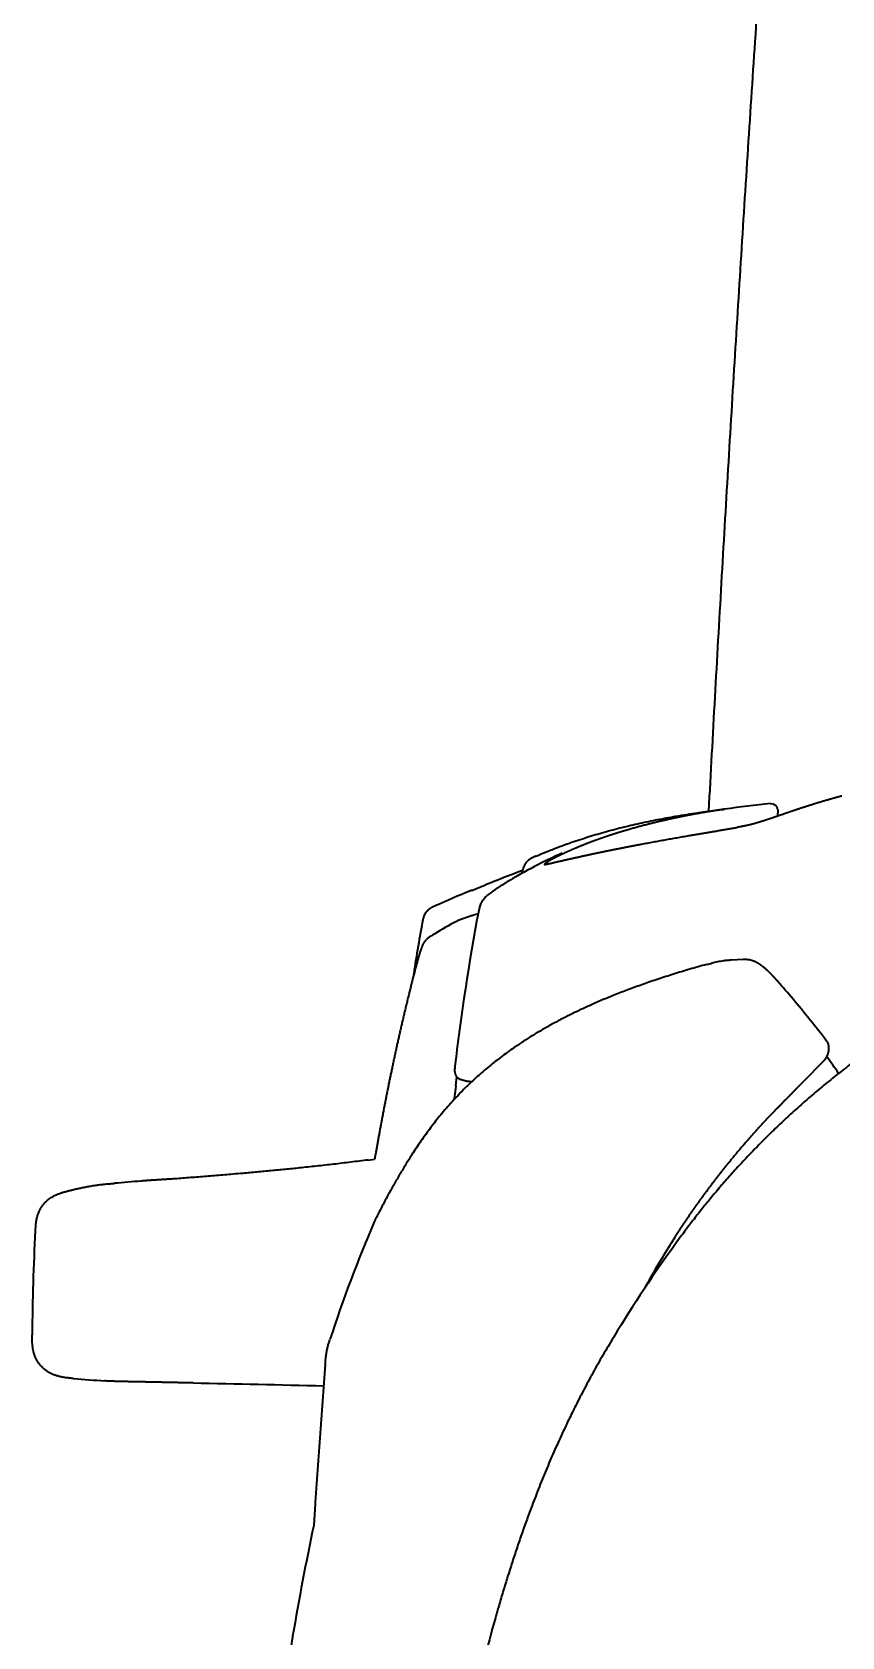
# Model space of a CAD drawing. Header units: millimetres. Extents: x 120 to 10915, y 515 to 8014.
# Drawn here: x 502.9 to 661.2, y 5904.2 to 6217.9 of the extents above; entities that cross this region are included whole.
import ezdxf

# ---------------------------------------------------------------- set-up
doc = ezdxf.new("R2010")
doc.units = ezdxf.units.MM
doc.layers.get('0').update_dxf_attribs({"lineweight": 13})
doc.layers.add('206_Cab_side_and_top_view', color=7, linetype='Continuous', lineweight=13)

# ---------------------------------------------------------------- blocks, each defined once
blk = doc.blocks.new('2409089')
at = {"layer": '206_Cab_side_and_top_view', "color": 3, "lineweight": 35}
for p, q in [((632.97, 2165.26), (633.26, 2165.3)), ((647.22, 2167.05), (647.72, 2167.1)), ((647.72, 2167.1), (647.72, 2166.9)), ((648.62, 2165.85), (648.55, 2164.58)), ((601.32, 2156.77), (601.3, 2156.77)), ((605.39, 2156.89), (606.38, 2157.35)), ((606.38, 2157.35), (606.49, 2157.41)), ((597.72, 2152.92), (597.73, 2152.94)), ((598.6, 2153.53), (598.57, 2153.41)), ((588.97, 2150.14), (591.52, 2151.17)), ((596.02, 2151.92), (596.01, 2151.91)), ((639.53, 2136.52), (641.85, 2136.64)), ((657.57, 2116.73), (653.54, 2112.62)), ((585.71, 2111.88), (585.86, 2113.11)), ((585.86, 2113.11), (585.92, 2113.63)), ((654.3, 2113.4), (653.54, 2112.62)), ((568.57, 2097.39), (569.82, 2097.55))]:
    blk.add_line(p, q, dxfattribs=at)
blk.add_lwpolyline([(534.34, 2053.81, 0.000114), (559.86, 2053.28)], format="xyb", dxfattribs=at)
for centre, radius, start, end in [((664.88, 1982.95), 184.95, 95.4814, 98.2791), ((643.12, 2074.06), 91, 116.08, 119.9165), ((659.22, 2041.4), 127.42, 114.9905, 116.1259), ((727.96, 1812.09), 365.51, 110.7077, 111.9185), ((637.65, 2083.78), 79.85, 120.0037, 121.4292), ((639.29, 2080.98), 83.1, 120.0054, 121.3819), ((709.62, 1858.55), 315.61, 112.5474, 113.9188), ((589.13, 2148.39), 1.72, 100.2236, 107.8794), ((1026.52, 2063.82), 444.04, 169.3532, 173.2836), ((1092.69, 2052.09), 521.67, 169.8713, 171.0592), ((686.43, 1967.85), 202.94, 119.9428, 121.2586), ((961.6, 2035.54), 396.45, 165.5679, 166.3641), ((443.15, 1956.08), 270.77, 37.4313, 38.548), ((581.03, 2060.39), 96.07, 34.1539, 36.5638), ((622.01, 887.33), 1209.9, 94.63845, 94.88437), ((989.19, 2059.17), 486.32, 177.1251, 179.5225), ((816.73, 1979.13), 268.82, 156.7373, 161.9831), ((579.33, 2081.27), 10.37, 153.6086, 157.1957), ((846.92, 1922.96), 269.48, 143.7559, 148.4244), ((776.11, 1987.66), 175.31, 147.8986, 151.1555), ((771.82, 1990.29), 170.27, 147.3036, 147.883), ((569.31, 2764.06), 711.77, 265.30016, 265.78867), ((1096.88, 1911.86), 550.89, 168.0453, 170.3417)]:
    blk.add_arc(centre, radius, start, end, dxfattribs=at)
blk.add_ellipse((667.85, 2096.49), major_axis=(29.17, -43.66), ratio=0.116973, start_param=2.196327, end_param=2.449817, dxfattribs=at)
for points in [[(635.16, 2165.57), (644.79, 2344.02), (657.69, 2522.3), (674.02, 2700.31), (693.93, 2877.95), (717.55, 3055.09)], [(588.82, 2150.09), (588.85, 2150.09), (588.87, 2150.1), (588.9, 2150.12), (588.93, 2150.13), (588.97, 2150.14)], [(553.8, 2004.29), (553.68, 2003.6), (553.56, 2002.9), (553.48, 2002.21), (553.44, 2001.51), (553.39, 2000.81)]]:
    blk.add_open_spline(points, degree=5, dxfattribs=at)
for points, degree, knots in [([(661.17, 2168.54), (660.66, 2168.4), (660.14, 2168.26), (659.63, 2168.12), (658.08, 2167.69), (656.55, 2167.23), (655.52, 2166.91), (653.54, 2166.28), (651.56, 2165.62), (650.6, 2165.29), (649.21, 2164.81), (647.81, 2164.33), (647.38, 2164.18), (646.56, 2163.91), (645.73, 2163.64), (645.34, 2163.52), (644.61, 2163.3), (643.88, 2163.09), (643.55, 2163), (642.93, 2162.85), (642.3, 2162.71), (642.03, 2162.66), (641.63, 2162.58), (641.24, 2162.51), (641.13, 2162.49), (641, 2162.47), (640.87, 2162.45), (640.85, 2162.44), (640.81, 2162.44), (640.78, 2162.43), (640.76, 2162.43), (640.74, 2162.42), (640.72, 2162.42)], 5, [0, 0, 0, 0, 0, 0, 2.663829, 2.663829, 2.663829, 8.024546, 8.024546, 8.024546, 13.09936, 13.09936, 13.09936, 15.396698, 15.396698, 15.396698, 17.448625, 17.448625, 17.448625, 19.193963, 19.193963, 19.193963, 20.648058, 20.648058, 20.648058, 21.213244, 21.213244, 21.213244, 21.307441, 21.307441, 21.307441, 21.401639, 21.401639, 21.401639, 21.401639, 21.401639, 21.401639]), ([(601.3, 2156.77), (602.39, 2157.24), (604.57, 2158.14), (607.9, 2159.37), (611.28, 2160.49), (614.7, 2161.51), (618.16, 2162.42), (621.64, 2163.23), (625.14, 2163.96), (628.25, 2164.53), (630.86, 2164.95), (632.3, 2165.17), (632.97, 2165.26)], 3, [0, 0, 0, 0, 3.538928, 7.088387, 10.646221, 14.210918, 17.789623, 21.37295, 24.952498, 28.518928, 30.839623, 32.884321, 32.884321, 32.884321, 32.884321]), ([(638.25, 2165.97), (636.79, 2165.76), (635.34, 2165.53), (633.88, 2165.28), (630.54, 2164.68), (627.21, 2163.97), (625.33, 2163.54), (622.15, 2162.75), (618.99, 2161.85), (617.69, 2161.46), (616.4, 2161.04), (615.11, 2160.61)], 5, [0, 0, 0, 0, 0, 0, 7.372375, 7.372375, 7.372375, 16.996865, 16.996865, 16.996865, 23.796842, 23.796842, 23.796842, 23.796842, 23.796842, 23.796842]), ([(633.26, 2165.3), (633.84, 2165.39), (635.02, 2165.55), (636.48, 2165.75), (637.41, 2165.88), (637.8, 2165.92), (638, 2165.94), (638.16, 2165.96), (638.25, 2165.97)], 3, [0, 0, 0, 0, 1.765854, 3.564102, 4.434302, 4.557428, 4.756778, 5.035316, 5.035316, 5.035316, 5.035316]), ([(648.62, 2165.85), (648.62, 2165.89), (648.62, 2165.98), (648.6, 2166.11), (648.56, 2166.24), (648.51, 2166.36), (648.44, 2166.47), (648.36, 2166.57), (648.27, 2166.66), (648.17, 2166.74), (648.07, 2166.8), (647.95, 2166.85), (647.85, 2166.88), (647.77, 2166.89), (647.73, 2166.9), (647.72, 2166.9)], 3, [0, 0, 0, 0, 0.131917, 0.26267, 0.393411, 0.523652, 0.653078, 0.781985, 0.909668, 1.036335, 1.161484, 1.284527, 1.400744, 1.486031, 1.51695, 1.51695, 1.51695, 1.51695]), ([(617.64, 2158.3), (619.09, 2158.59), (620.54, 2158.87), (622, 2159.15), (626.62, 2160), (631.24, 2160.81), (634.39, 2161.34), (637.55, 2161.87), (640.72, 2162.42)], 5, [0, 0, 0, 0, 0, 0, 7.403991, 7.403991, 7.403991, 23.479166, 23.479166, 23.479166, 23.479166, 23.479166, 23.479166]), ([(615.11, 2160.61), (614.26, 2160.32), (613.4, 2160.02), (612.56, 2159.71), (610.99, 2159.12), (609.45, 2158.48), (608.74, 2158.19), (607.75, 2157.75), (606.76, 2157.29), (606.47, 2157.16), (605.93, 2156.9), (605.4, 2156.63), (605.16, 2156.51), (604.73, 2156.29), (604.3, 2156.06), (604.12, 2155.96), (603.87, 2155.81), (603.63, 2155.66), (603.57, 2155.63), (603.44, 2155.55), (603.32, 2155.47), (603.27, 2155.43), (603.2, 2155.38), (603.14, 2155.32), (603.13, 2155.31), (603.11, 2155.29), (603.09, 2155.27), (603.08, 2155.26), (603.07, 2155.25), (603.06, 2155.23), (603.06, 2155.23), (603.06, 2155.23), (603.06, 2155.22), (603.06, 2155.22), (603.06, 2155.22), (603.06, 2155.22), (603.06, 2155.22), (603.06, 2155.21), (603.06, 2155.21), (603.06, 2155.21), (603.06, 2155.21), (603.06, 2155.2), (603.06, 2155.2), (603.06, 2155.2), (603.06, 2155.2), (603.06, 2155.2), (603.06, 2155.2), (603.06, 2155.2)], 5, [0, 0, 0, 0, 0, 0, 4.521568, 4.521568, 4.521568, 8.364789, 8.364789, 8.364789, 9.974099, 9.974099, 9.974099, 11.336049, 11.336049, 11.336049, 12.411506, 12.411506, 12.411506, 12.776177, 12.776177, 12.776177, 13.150148, 13.150148, 13.150148, 13.221493, 13.221493, 13.221493, 13.292838, 13.292838, 13.292838, 13.309664, 13.309664, 13.309664, 13.318088, 13.318088, 13.318088, 13.326513, 13.326513, 13.326513, 13.33518, 13.33518, 13.33518, 13.343847, 13.343847, 13.343847, 13.348881, 13.348881, 13.348881, 13.348881, 13.348881, 13.348881]), ([(601.3, 2156.77), (601.23, 2156.74), (601.09, 2156.68), (600.88, 2156.58), (600.68, 2156.48), (600.48, 2156.37), (600.29, 2156.26), (600.1, 2156.14), (599.93, 2156.01), (599.76, 2155.86), (599.61, 2155.71), (599.47, 2155.55), (599.33, 2155.38), (599.21, 2155.2), (599.11, 2155.01), (599.01, 2154.81), (598.92, 2154.61), (598.85, 2154.4), (598.78, 2154.19), (598.71, 2153.97), (598.66, 2153.75), (598.62, 2153.6), (598.6, 2153.53)], 3, [0, 0, 0, 0, 0.231575, 0.46169, 0.689579, 0.914965, 1.138819, 1.360192, 1.579315, 1.796609, 2.0123, 2.227569, 2.443095, 2.659389, 2.876353, 3.095224, 3.316261, 3.539543, 3.764056, 3.990302, 4.217775, 4.445772, 4.445772, 4.445772, 4.445772]), ([(603.06, 2155.2), (603.06, 2155.2), (603.06, 2155.19), (603.06, 2155.19), (603.06, 2155.19), (603.07, 2155.19), (603.07, 2155.19), (603.07, 2155.18), (603.07, 2155.18), (603.07, 2155.18), (603.08, 2155.18), (603.08, 2155.18), (603.08, 2155.18), (603.11, 2155.17), (603.13, 2155.17), (603.15, 2155.17), (603.24, 2155.17), (603.32, 2155.19), (603.37, 2155.2), (603.49, 2155.22), (603.6, 2155.25), (603.65, 2155.26), (603.7, 2155.27), (603.74, 2155.28)], 5, [0, 0, 0, 0, 0, 0, 0.0134038, 0.0134038, 0.0134038, 0.0238591, 0.0238591, 0.0238591, 0.0343144, 0.0343144, 0.0343144, 0.0521809, 0.0521809, 0.0521809, 0.1683575, 0.1683575, 0.1683575, 0.4967002, 0.4967002, 0.4967002, 0.7522625, 0.7522625, 0.7522625, 0.7522625, 0.7522625, 0.7522625]), ([(603.74, 2155.28), (604.62, 2155.48), (605.49, 2155.69), (606.42, 2155.9), (608.11, 2156.28), (609.79, 2156.66), (610.63, 2156.84), (612.07, 2157.16), (613.51, 2157.46), (614.14, 2157.59), (615.21, 2157.82), (616.3, 2158.03), (616.74, 2158.13), (617.19, 2158.21), (617.64, 2158.3)], 5, [0, 0, 0, 0, 0, 0, 4.497476, 4.497476, 4.497476, 8.662469, 8.662469, 8.662469, 11.890481, 11.890481, 11.890481, 14.183012, 14.183012, 14.183012, 14.183012, 14.183012, 14.183012]), ([(592.74, 2149.76), (592.6, 2149.66), (592.34, 2149.48), (591.99, 2149.21), (591.71, 2148.97), (591.47, 2148.75), (591.25, 2148.52), (591.05, 2148.28), (590.87, 2148.03), (590.69, 2147.73), (590.53, 2147.39), (590.4, 2147.03), (590.31, 2146.71), (590.24, 2146.43), (590.18, 2146.14), (590.14, 2145.95), (590.13, 2145.85)], 3, [0, 0, 0, 0, 0.514834, 0.958919, 1.316926, 1.628784, 1.941376, 2.252193, 2.56183, 2.866354, 3.286497, 3.709755, 3.999432, 4.290964, 4.583867, 4.877352, 4.877352, 4.877352, 4.877352]), ([(596.02, 2151.92), (595.93, 2151.86), (595.75, 2151.75), (595.48, 2151.58), (595.21, 2151.41), (594.93, 2151.24), (594.65, 2151.06), (594.37, 2150.88), (594.09, 2150.7), (593.81, 2150.51), (593.53, 2150.32), (593.25, 2150.13), (592.99, 2149.95), (592.82, 2149.82), (592.74, 2149.76)], 3, [0, 0, 0, 0, 0.316436, 0.633564, 0.953782, 1.278489, 1.608997, 1.944189, 2.282822, 2.622253, 2.961585, 3.294602, 3.617337, 3.925028, 3.925028, 3.925028, 3.925028]), ([(581.66, 2147.05), (581.34, 2146.91), (581.02, 2146.77), (580.71, 2146.6), (580.21, 2146.24), (579.82, 2145.78), (579.68, 2145.56), (579.45, 2145.1), (579.3, 2144.6), (579.24, 2144.34), (579.2, 2144.09), (579.15, 2143.83)], 5, [0, 0, 0, 0, 0, 0, 1.79308, 1.79308, 1.79308, 3.105136, 3.105136, 3.105136, 4.443051, 4.443051, 4.443051, 4.443051, 4.443051, 4.443051]), ([(585.13, 2143.7), (585.17, 2143.72), (585.24, 2143.77), (585.35, 2143.83), (585.45, 2143.89), (585.56, 2143.94), (585.66, 2143.99), (585.76, 2144.04), (585.87, 2144.09), (585.95, 2144.12), (586, 2144.13)], 3, [0, 0, 0, 0, 0.1275848, 0.2529398, 0.3750148, 0.4934984, 0.6055613, 0.7159557, 0.8293545, 0.9707463, 0.9707463, 0.9707463, 0.9707463]), ([(590.07, 2145.55), (589.92, 2145.5), (589.61, 2145.4), (589.2, 2145.27), (588.85, 2145.15), (588.53, 2145.03), (588.18, 2144.91), (587.81, 2144.78), (587.45, 2144.65), (587.08, 2144.52), (586.71, 2144.38), (586.35, 2144.25), (586.11, 2144.17), (586, 2144.13)], 3, [0, 0, 0, 0, 0.476091, 0.978913, 1.277702, 1.596631, 2.001987, 2.387103, 2.764683, 3.167927, 3.569647, 3.949234, 4.313302, 4.313302, 4.313302, 4.313302]), ([(581.12, 2141.33), (581.02, 2141.27), (580.83, 2141.15), (580.56, 2140.98), (580.32, 2140.81), (580.15, 2140.67), (580.02, 2140.55), (579.91, 2140.45), (579.79, 2140.32), (579.69, 2140.19), (579.58, 2140.06), (579.49, 2139.92), (579.4, 2139.78), (579.32, 2139.63), (579.24, 2139.46), (579.15, 2139.28), (579.07, 2139.08), (578.99, 2138.88), (578.91, 2138.67), (578.86, 2138.53), (578.84, 2138.46)], 3, [0, 0, 0, 0, 0.34062, 0.670547, 0.955584, 1.225511, 1.32477, 1.500433, 1.672556, 1.838221, 2.002377, 2.175116, 2.342536, 2.508595, 2.67366, 2.910084, 3.11727, 3.331577, 3.549228, 3.772315, 3.772315, 3.772315, 3.772315]), ([(578.84, 2138.46), (578.81, 2138.37), (578.74, 2138.18), (578.65, 2137.89), (578.56, 2137.59), (578.46, 2137.27), (578.37, 2136.94), (578.27, 2136.6), (578.17, 2136.24), (578.07, 2135.88), (577.97, 2135.51), (577.87, 2135.13), (577.76, 2134.74), (577.7, 2134.48), (577.66, 2134.34)], 3, [0, 0, 0, 0, 0.295257, 0.599553, 0.917937, 1.250132, 1.592579, 1.948039, 2.315387, 2.69466, 3.080059, 3.476714, 3.87758, 4.284972, 4.284972, 4.284972, 4.284972]), ([(634.75, 2135.63), (634.91, 2135.68), (635.26, 2135.77), (635.79, 2135.91), (636.34, 2136.05), (636.9, 2136.18), (637.47, 2136.29), (637.98, 2136.37), (638.44, 2136.43), (638.85, 2136.47), (639.21, 2136.5), (639.43, 2136.51), (639.53, 2136.52)], 3, [0, 0, 0, 0, 0.526998, 1.075635, 1.644877, 2.230665, 2.799348, 3.371422, 3.794683, 4.202415, 4.579263, 4.882017, 4.882017, 4.882017, 4.882017]), ([(641.85, 2136.64), (642, 2136.65), (642.15, 2136.65), (642.3, 2136.65), (643.05, 2136.61), (643.8, 2136.44), (644.37, 2136.18), (645.06, 2135.75), (645.72, 2135.23), (645.86, 2135.13), (646.05, 2134.96), (646.24, 2134.79), (646.31, 2134.73), (646.43, 2134.62), (646.56, 2134.5), (646.63, 2134.43), (647.08, 2134), (647.52, 2133.54), (647.9, 2133.13), (648.27, 2132.71), (648.65, 2132.29)], 5, [0, 0, 0, 0, 0, 0, 1.988663, 1.988663, 1.988663, 10.000627, 10.000627, 10.000627, 12.022799, 12.022799, 12.022799, 13.036085, 13.036085, 13.036085, 14.02886, 14.02886, 14.02886, 20.20847, 20.20847, 20.20847, 20.20847, 20.20847, 20.20847]), ([(634.74, 2135.63), (634.18, 2135.47), (633.07, 2135.16), (631.43, 2134.69), (629.83, 2134.21), (628.27, 2133.73), (626.75, 2133.24), (625.26, 2132.76), (623.82, 2132.27), (622.41, 2131.78), (621.03, 2131.29), (619.69, 2130.8), (618.39, 2130.3), (617.11, 2129.81), (615.87, 2129.31), (614.66, 2128.81), (613.49, 2128.31), (612.36, 2127.81), (611.29, 2127.33), (610.27, 2126.86), (609.28, 2126.39), (608.3, 2125.91), (607.35, 2125.44), (606.42, 2124.96), (605.52, 2124.49), (604.75, 2124.07), (604.29, 2123.82), (604.11, 2123.72)], 3, [0, 0, 0, 0, 1.744858, 3.453288, 5.124108, 6.757154, 8.354519, 9.915504, 11.441205, 12.932774, 14.392048, 15.819369, 17.215703, 18.581933, 19.918397, 21.226359, 22.507553, 23.761806, 24.907116, 26.030463, 27.132564, 28.214151, 29.275944, 30.318628, 31.342811, 32.348983, 32.935148, 32.935148, 32.935148, 32.935148]), ([(576.32, 2129), (576.25, 2128.7), (576.11, 2128.11), (575.89, 2127.22), (575.69, 2126.34), (575.48, 2125.47), (575.28, 2124.61), (575.08, 2123.74), (574.88, 2122.88), (574.68, 2122.01), (574.49, 2121.15), (574.3, 2120.29), (574.11, 2119.43), (573.92, 2118.56), (573.73, 2117.7), (573.55, 2116.85), (573.37, 2115.99), (573.19, 2115.14), (573.01, 2114.3), (572.83, 2113.46), (572.66, 2112.62), (572.49, 2111.78), (572.32, 2110.95), (572.16, 2110.11), (571.99, 2109.27), (571.88, 2108.71), (571.83, 2108.43)], 3, [0, 0, 0, 0, 0.923413, 1.833259, 2.733559, 3.6275, 4.51751, 5.40534, 6.292144, 7.178563, 8.062701, 8.946489, 9.829509, 10.711151, 11.590696, 12.467395, 13.340552, 14.209602, 15.074125, 15.934137, 16.789957, 17.642363, 18.492672, 19.342817, 20.195434, 21.053937, 21.053937, 21.053937, 21.053937]), ([(604.11, 2123.72), (602.81, 2122.99), (600.32, 2121.53), (596.98, 2119.33), (594.11, 2117.23), (591.63, 2115.23), (589.35, 2113.22), (587.12, 2111.08), (584.93, 2108.77), (582.78, 2106.28), (580.76, 2103.71), (578.88, 2101.1), (577.26, 2098.67), (575.86, 2096.45), (574.65, 2094.43), (573.49, 2092.42), (572.33, 2090.32), (571.18, 2088.14), (570.41, 2086.64), (570.03, 2085.89)], 3, [0, 0, 0, 0, 4.490001, 8.652295, 11.993425, 15.16006, 18.197158, 21.121225, 24.410721, 27.740997, 31.003011, 34.217815, 37.387604, 39.757284, 42.097733, 44.431581, 46.743316, 49.288671, 51.812821, 51.812821, 51.812821, 51.812821]), ([(668.37, 2120.18), (667.89, 2119.84), (666.94, 2119.17), (665.53, 2118.14), (664.12, 2117.1), (662.73, 2116.04), (661.36, 2114.98), (660, 2113.91), (658.65, 2112.83), (657.32, 2111.73), (656.01, 2110.63), (654.71, 2109.52), (653.43, 2108.4), (652.16, 2107.27), (650.9, 2106.13), (649.67, 2104.98), (648.44, 2103.82), (647.23, 2102.65), (646.04, 2101.47), (644.51, 2099.93), (642.66, 2098.01), (640.52, 2095.7), (638.42, 2093.35), (636.46, 2091.06), (634.62, 2088.84), (632.9, 2086.68), (631.21, 2084.5), (630.12, 2083.03), (629.57, 2082.29)], 3, [0, 0, 0, 0, 1.751089, 3.495339, 5.246717, 6.991464, 8.729874, 10.462006, 12.18817, 13.908438, 15.623141, 17.332355, 19.036437, 20.735462, 22.42979, 24.119511, 25.804997, 27.486346, 29.163948, 30.837899, 34.002655, 37.157121, 40.303037, 43.441968, 46.202703, 48.960649, 51.717049, 54.467424, 54.467424, 54.467424, 54.467424]), ([(658.16, 2120.66), (658.21, 2120.6), (658.25, 2120.54), (658.29, 2120.48), (658.34, 2120.39), (658.38, 2120.29), (658.39, 2120.27), (658.41, 2120.22), (658.43, 2120.17), (658.44, 2120.14), (658.46, 2120.09), (658.47, 2120.03), (658.48, 2120.01), (658.5, 2119.93), (658.52, 2119.85), (658.53, 2119.79), (658.57, 2119.56), (658.58, 2119.31), (658.58, 2119.12), (658.55, 2118.72), (658.46, 2118.33), (658.41, 2118.14), (658.33, 2117.93), (658.24, 2117.73), (658.23, 2117.71), (658.22, 2117.67), (658.2, 2117.63), (658.18, 2117.61), (658.15, 2117.55), (658.12, 2117.49), (658.1, 2117.45), (658.07, 2117.4), (658.04, 2117.34), (658.02, 2117.32), (657.98, 2117.24), (657.93, 2117.17), (657.89, 2117.12), (657.81, 2117.01), (657.72, 2116.9), (657.67, 2116.84), (657.62, 2116.79), (657.57, 2116.73)], 5, [0, 0, 0, 0, 0, 0, 0.715019, 0.715019, 0.715019, 0.863672, 0.863672, 0.863672, 1.167285, 1.167285, 1.167285, 1.323387, 1.323387, 1.323387, 1.791568, 1.791568, 1.791568, 3.125843, 3.125843, 3.125843, 4.513603, 4.513603, 4.513603, 4.681241, 4.681241, 4.681241, 4.84888, 4.84888, 4.84888, 5.184133, 5.184133, 5.184133, 5.344945, 5.344945, 5.344945, 5.827282, 5.827282, 5.827282, 6.438816, 6.438816, 6.438816, 6.438816, 6.438816, 6.438816]), ([(585.53, 2115.75), (585.51, 2115.61), (585.48, 2115.34), (585.46, 2114.94), (585.48, 2114.61), (585.53, 2114.36), (585.58, 2114.19), (585.64, 2114.02), (585.73, 2113.86), (585.84, 2113.72), (585.97, 2113.58), (586.12, 2113.45), (586.32, 2113.32), (586.56, 2113.21), (586.74, 2113.14), (586.83, 2113.11)], 3, [0, 0, 0, 0, 0.413251, 0.818426, 1.205525, 1.392289, 1.573113, 1.753253, 1.92942, 2.113197, 2.29601, 2.491463, 2.717138, 3.001868, 3.292633, 3.292633, 3.292633, 3.292633]), ([(585.71, 2111.88), (585.67, 2111.6), (585.64, 2111.33), (585.6, 2111.05), (585.56, 2110.72), (585.51, 2110.39), (585.51, 2110.33), (585.47, 2110.06), (585.43, 2109.79), (585.4, 2109.59), (585.36, 2109.37), (585.32, 2109.16)], 5, [0, 0, 0, 0, 0, 0, 1.407664, 1.407664, 1.407664, 1.68973, 1.68973, 1.68973, 2.772663, 2.772663, 2.772663, 2.772663, 2.772663, 2.772663]), ([(586.83, 2113.11), (586.93, 2113.07), (587.14, 2113.01), (587.45, 2112.93), (587.78, 2112.86), (588.12, 2112.8), (588.46, 2112.75), (588.7, 2112.72), (588.82, 2112.7)], 3, [0, 0, 0, 0, 0.314418, 0.645226, 0.974055, 1.316, 1.668312, 2.027619, 2.027619, 2.027619, 2.027619]), ([(648.83, 2107.82), (648.85, 2107.85), (648.88, 2107.88), (648.91, 2107.91), (648.96, 2107.96), (649.01, 2108.01), (649.04, 2108.04), (649.16, 2108.16), (649.28, 2108.29), (649.38, 2108.38), (649.52, 2108.53), (649.67, 2108.68), (649.72, 2108.73), (649.81, 2108.82), (649.9, 2108.92), (649.95, 2108.97), (650.05, 2109.07), (650.14, 2109.16), (650.19, 2109.21), (650.89, 2109.92), (651.59, 2110.63), (652.24, 2111.3), (652.89, 2111.96), (653.54, 2112.62)], 5, [0, 0, 0, 0, 0, 0, 0.305303, 0.305303, 0.305303, 0.610607, 0.610607, 0.610607, 1.791326, 1.791326, 1.791326, 2.361644, 2.361644, 2.361644, 2.930806, 2.930806, 2.930806, 3.499968, 3.499968, 3.499968, 11.400006, 11.400006, 11.400006, 11.400006, 11.400006, 11.400006]), ([(571.83, 2108.43), (571.8, 2108.29), (571.75, 2108.01), (571.66, 2107.58), (571.58, 2107.15), (571.5, 2106.73), (571.42, 2106.31), (571.34, 2105.89), (571.26, 2105.47), (571.18, 2105.05), (571.11, 2104.63), (571.03, 2104.22), (570.95, 2103.81), (570.88, 2103.4), (570.8, 2102.99), (570.73, 2102.59), (570.65, 2102.19), (570.58, 2101.8), (570.51, 2101.4), (570.44, 2101.02), (570.37, 2100.64), (570.3, 2100.26), (570.24, 2099.89), (570.17, 2099.52), (570.11, 2099.16), (570.06, 2098.92), (570.04, 2098.8)], 3, [0, 0, 0, 0, 0.435981, 0.870535, 1.303709, 1.735507, 2.165898, 2.594814, 3.022152, 3.44778, 3.870237, 4.290635, 4.708761, 5.124384, 5.537253, 5.947101, 6.353646, 6.756595, 7.153588, 7.54637, 7.934627, 8.31804, 8.696295, 9.069078, 9.436079, 9.796997, 9.796997, 9.796997, 9.796997]), ([(628.53, 2082.28), (629.93, 2084.47), (631.37, 2086.62), (632.86, 2088.75), (634.48, 2090.97), (636.15, 2093.17), (636.25, 2093.3), (636.64, 2093.81), (637.04, 2094.32), (637.35, 2094.72), (637.8, 2095.3), (638.25, 2095.87), (638.39, 2096.04), (638.67, 2096.39), (638.95, 2096.73), (639.09, 2096.91), (640.96, 2099.21), (642.88, 2101.47), (644.72, 2103.53), (646.64, 2105.59), (648.61, 2107.6), (648.64, 2107.63), (648.7, 2107.69), (648.76, 2107.75), (648.78, 2107.78), (648.8, 2107.8), (648.83, 2107.82)], 5, [0, 0, 0, 0, 0, 0, 22.296317, 22.296317, 22.296317, 23.690139, 23.690139, 23.690139, 27.857195, 27.857195, 27.857195, 29.746926, 29.746926, 29.746926, 31.636656, 31.636656, 31.636656, 55.222923, 55.222923, 55.222923, 55.649364, 55.649364, 55.649364, 55.892566, 55.892566, 55.892566, 55.892566, 55.892566, 55.892566]), ([(570.04, 2098.8), (570.02, 2098.69), (569.98, 2098.48), (569.93, 2098.16), (569.87, 2097.85), (569.84, 2097.65), (569.82, 2097.55)], 3, [0, 0, 0, 0, 0.332648, 0.658218, 0.976693, 1.266834, 1.266834, 1.266834, 1.266834]), ([(568.57, 2097.39), (567.43, 2097.25), (565.18, 2096.96), (561.81, 2096.56), (558.47, 2096.19), (555.32, 2095.85), (552.36, 2095.55), (549.58, 2095.28), (546.83, 2095.03), (544.35, 2094.81), (541.73, 2094.58), (538.97, 2094.35), (535.81, 2094.09), (532.72, 2093.86), (530.67, 2093.7), (529.66, 2093.63)], 3, [0, 0, 0, 0, 3.431861, 6.825069, 10.184286, 13.512656, 16.322014, 19.111227, 21.880465, 24.626434, 26.566377, 29.773885, 32.939263, 36.057698, 39.096822, 39.096822, 39.096822, 39.096822]), ([(514.78, 2092.38), (514.88, 2092.4), (515.13, 2092.44), (515.52, 2092.49), (515.95, 2092.55), (516.39, 2092.6), (516.89, 2092.65), (517.47, 2092.71), (518.18, 2092.77), (518.7, 2092.82), (518.99, 2092.84)], 3, [0, 0, 0, 0, 0.303903, 0.763749, 1.158593, 1.607089, 2.099288, 2.664088, 3.364138, 4.234633, 4.234633, 4.234633, 4.234633]), ([(530.27, 2093.68), (529.48, 2093.63), (528.69, 2093.58), (527.91, 2093.53), (527.12, 2093.48), (526.33, 2093.43), (526.32, 2093.43), (525.88, 2093.4), (525.44, 2093.37), (525.01, 2093.34), (524.58, 2093.3), (524.17, 2093.27)], 5, [0, 0, 0, 0, 0, 0, 4.034215, 4.034215, 4.034215, 4.074062, 4.074062, 4.074062, 6.327485, 6.327485, 6.327485, 6.327485, 6.327485, 6.327485]), ([(505.37, 2089.06), (505.53, 2089.23), (505.92, 2089.6), (506.51, 2090.02), (507.06, 2090.34), (507.43, 2090.52), (507.74, 2090.66), (507.98, 2090.76), (508.21, 2090.84), (508.43, 2090.92), (508.63, 2090.99), (508.82, 2091.05), (508.99, 2091.1), (509.15, 2091.15), (509.35, 2091.21), (509.57, 2091.27), (509.85, 2091.34), (510.13, 2091.42), (510.42, 2091.49), (510.71, 2091.56), (511.01, 2091.63), (511.31, 2091.71), (511.64, 2091.78), (511.97, 2091.85), (512.32, 2091.92), (512.68, 2092), (513.06, 2092.07), (513.46, 2092.15), (513.89, 2092.23), (514.33, 2092.3), (514.63, 2092.35), (514.78, 2092.38)], 3, [0, 0, 0, 0, 0.69919, 1.617295, 2.155214, 2.600711, 2.884629, 3.141636, 3.404832, 3.619599, 3.839871, 4.026729, 4.218571, 4.378744, 4.542108, 4.813204, 5.094969, 5.387087, 5.689391, 5.984684, 6.290329, 6.606625, 6.934024, 7.277134, 7.632682, 8.001555, 8.38478, 8.797884, 9.227695, 9.675577, 10.142981, 10.142981, 10.142981, 10.142981]), ([(505.38, 2089.07), (505.22, 2088.91), (504.93, 2088.57), (504.56, 2088.03), (504.25, 2087.45), (503.99, 2086.84), (503.8, 2086.21), (503.66, 2085.56), (503.57, 2084.9), (503.51, 2084.24), (503.49, 2083.79), (503.48, 2083.56)], 3, [0, 0, 0, 0, 0.670785, 1.326487, 1.982079, 2.638025, 3.295533, 3.955986, 4.620783, 5.291554, 5.970232, 5.970232, 5.970232, 5.970232]), ([(510.99, 2054.68), (510.74, 2054.7), (510.26, 2054.74), (509.57, 2054.82), (508.91, 2054.91), (508.28, 2055.04), (507.67, 2055.21), (507.1, 2055.41), (506.55, 2055.65), (506.03, 2055.94), (505.54, 2056.28), (505.09, 2056.66), (504.67, 2057.07), (504.29, 2057.52), (503.96, 2058.01), (503.67, 2058.52), (503.43, 2059.06), (503.24, 2059.62), (503.09, 2060.2), (502.95, 2060.98), (502.88, 2062), (502.88, 2062.81), (502.89, 2063.22)], 3, [0, 0, 0, 0, 0.747125, 1.430934, 2.090067, 2.750318, 3.361277, 3.973004, 4.569269, 5.164722, 5.755405, 6.344758, 6.932813, 7.520541, 8.108088, 8.696115, 9.285031, 9.875709, 10.468887, 11.065645, 12.272869, 13.505842, 13.505842, 13.505842, 13.505842]), ([(560.18, 2057.43), (560.2, 2057.58), (560.22, 2057.88), (560.26, 2058.35), (560.31, 2058.83), (560.37, 2059.29), (560.43, 2059.72), (560.51, 2060.13), (560.59, 2060.53), (560.68, 2060.9), (560.78, 2061.26), (560.88, 2061.61), (560.98, 2061.94), (561.05, 2062.16), (561.09, 2062.27)], 3, [0, 0, 0, 0, 0.43944, 0.92459, 1.416254, 1.881386, 2.314313, 2.727611, 3.127696, 3.518212, 3.88726, 4.248701, 4.601116, 4.94089, 4.94089, 4.94089, 4.94089]), ([(617.33, 2064.07), (616.96, 2063.47), (616.25, 2062.3), (615.2, 2060.54), (614.19, 2058.81), (613.21, 2057.08), (612.26, 2055.36), (611.32, 2053.63), (610.41, 2051.89), (609.32, 2049.77), (608.08, 2047.27), (606.88, 2044.75), (605.88, 2042.6), (605.08, 2040.82), (604.3, 2039.02), (603.53, 2037.21), (602.78, 2035.39), (602.03, 2033.55), (601.31, 2031.7), (600.5, 2029.59), (599.61, 2027.19), (598.65, 2024.51), (597.72, 2021.81), (596.82, 2019.07), (595.94, 2016.31), (595.08, 2013.53), (594.24, 2010.72), (593.7, 2008.83), (593.43, 2007.88)], 3, [0, 0, 0, 0, 2.09829, 4.127018, 6.125748, 8.108798, 10.080647, 12.047687, 14.012813, 15.977174, 19.180978, 22.391642, 24.341832, 26.296329, 28.256212, 30.221785, 32.19395, 34.172721, 36.158659, 38.152096, 40.979312, 43.822939, 46.68368, 49.562126, 52.458661, 55.373711, 58.307431, 61.260028, 61.260028, 61.260028, 61.260028]), ([(560.18, 2057.42), (559.43, 2047.87), (558.68, 2037.38), (558, 2026.9), (557.94, 2025.97)], 3, [0, 0, 0, 0, 28.747223, 31.527536, 31.527536, 31.527536, 31.527536]), ([(534.34, 2053.81), (533.93, 2053.81), (533.51, 2053.82), (533.1, 2053.83), (532.66, 2053.84), (532.21, 2053.85), (532.18, 2053.85), (531.74, 2053.86), (531.29, 2053.87), (530.88, 2053.88), (530.44, 2053.89), (530, 2053.9), (529.97, 2053.9), (529.57, 2053.9), (529.16, 2053.91), (528.79, 2053.92), (528.39, 2053.93), (527.99, 2053.94), (527.96, 2053.94), (527.6, 2053.95), (527.24, 2053.95), (526.91, 2053.96), (526.56, 2053.97), (526.2, 2053.97), (526.17, 2053.97), (525.85, 2053.98), (525.54, 2053.99), (525.25, 2053.99), (524.93, 2054), (524.62, 2054.01), (524.59, 2054.01), (524.26, 2054.01), (523.94, 2054.02), (523.65, 2054.03), (523.32, 2054.03), (523, 2054.04), (522.98, 2054.04), (522.73, 2054.04), (522.48, 2054.05), (522.26, 2054.05), (522.02, 2054.06), (521.77, 2054.06), (521.75, 2054.06), (521.5, 2054.07), (521.25, 2054.07), (521.03, 2054.08), (520.77, 2054.08), (520.5, 2054.09), (520.47, 2054.09), (520.26, 2054.09), (520.06, 2054.1), (519.89, 2054.1), (519.71, 2054.11), (519.52, 2054.11), (519.5, 2054.11), (519.33, 2054.12), (519.15, 2054.12), (518.99, 2054.13), (518.82, 2054.13), (518.65, 2054.14), (518.63, 2054.14), (518.48, 2054.14), (518.33, 2054.15), (518.2, 2054.15), (518.05, 2054.16), (517.9, 2054.17), (517.89, 2054.17), (517.78, 2054.17), (517.67, 2054.18), (517.56, 2054.18), (517.42, 2054.19), (517.28, 2054.2), (517.24, 2054.2), (517.18, 2054.2), (517.11, 2054.21), (517.09, 2054.21), (517.06, 2054.21), (517.04, 2054.21)], 5, [0, 0, 0, 0, 0, 0, 2.080919, 2.080919, 2.080919, 2.24099, 2.24099, 2.24099, 4.305056, 4.305056, 4.305056, 4.463157, 4.463157, 4.463157, 6.326141, 6.326141, 6.326141, 6.479745, 6.479745, 6.479745, 8.134209, 8.134209, 8.134209, 8.279019, 8.279019, 8.279019, 9.727111, 9.727111, 9.727111, 9.871921, 9.871921, 9.871921, 11.359363, 11.359363, 11.359363, 11.494586, 11.494586, 11.494586, 12.608017, 12.608017, 12.608017, 12.722527, 12.722527, 12.722527, 13.867608, 13.867608, 13.867608, 14.056148, 14.056148, 14.056148, 14.904565, 14.904565, 14.904565, 14.998837, 14.998837, 14.998837, 15.811553, 15.811553, 15.811553, 15.884166, 15.884166, 15.884166, 16.592214, 16.592214, 16.592214, 16.646817, 16.646817, 16.646817, 17.192754, 17.192754, 17.192754, 17.411188, 17.411188, 17.411188, 17.552792, 17.552792, 17.552792, 17.552792, 17.552792, 17.552792]), ([(593.43, 2007.88), (592.63, 2005.02), (591.06, 1999.15), (588.87, 1990.08), (586.8, 1980.56), (584.87, 1970.67), (583.09, 1960.43), (581.44, 1949.85), (579.93, 1938.87), (578.56, 1927.49), (577.32, 1915.74), (576.21, 1903.63), (575.25, 1891.16), (574.69, 1882.72), (574.43, 1878.45)], 3, [0, 0, 0, 0, 8.917438, 18.237627, 27.974461, 38.144442, 48.455097, 59.164732, 70.255803, 81.722191, 93.533783, 105.702677, 118.216849, 131.061385, 131.061385, 131.061385, 131.061385])]:
    blk.add_open_spline(points, degree=degree, knots=knots, dxfattribs=at)

msp = doc.modelspace()

# ---------------------------------------------------------------- block references
at = {"color": 7, "lineweight": 35}
msp.add_blockref('2409089', (0, 3900), dxfattribs=at)

doc.saveas('drawing.dxf')
